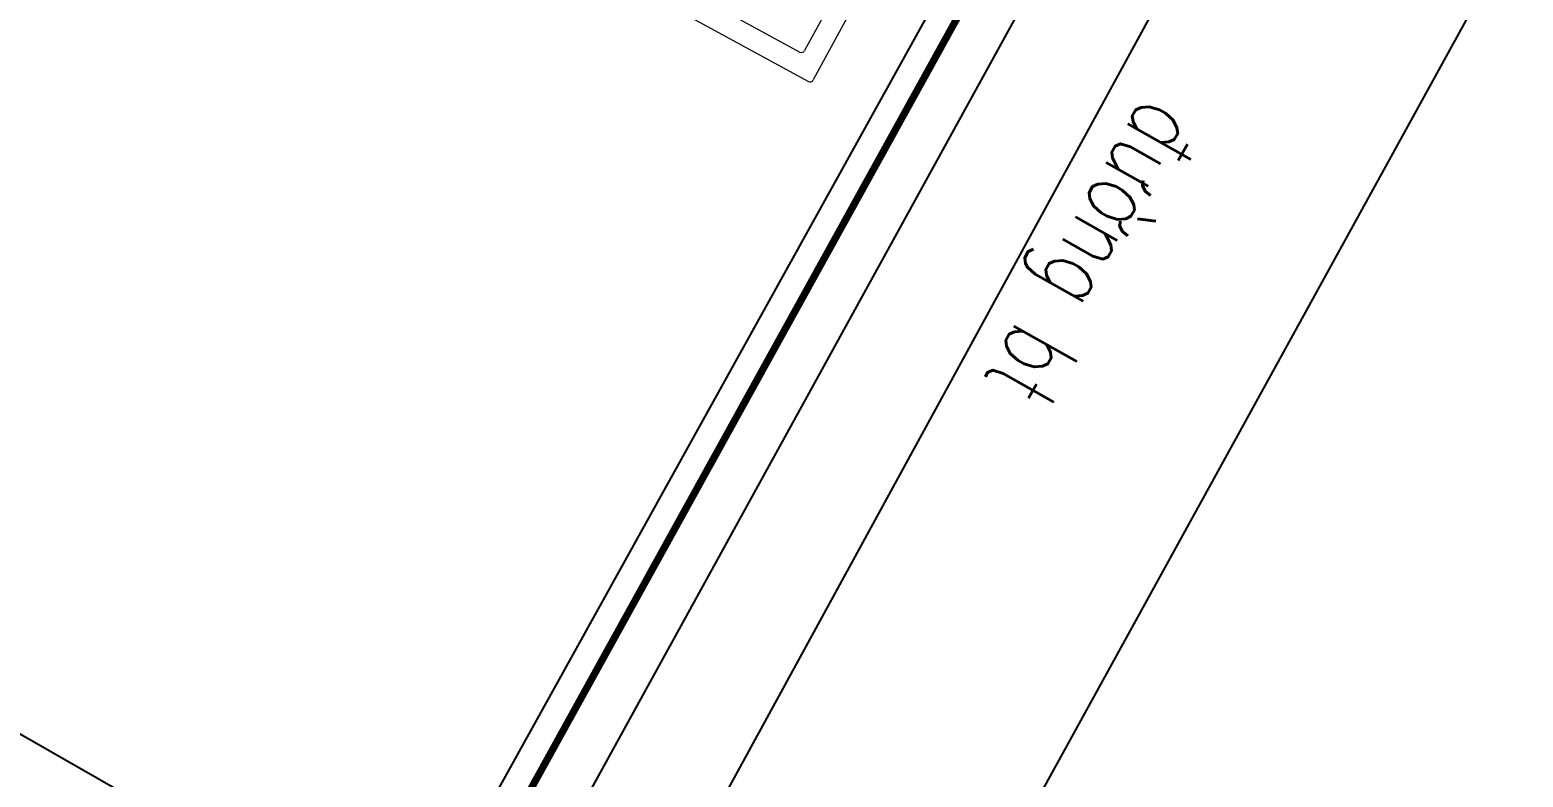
# Model space of a CAD drawing. Header units: millimetres. Extents: x -1055201 to -457681, y -323938 to 182808.
# Drawn here: x -728531 to -707848, y 136116 to 146464 of the extents above; entities that cross this region are included whole.
import ezdxf
from ezdxf.enums import TextEntityAlignment as Align
from ezdxf.xclip import XClip

# ---------------------------------------------------------------- set-up
doc = ezdxf.new("R2010")
doc.units = ezdxf.units.MM
doc.header["$LTSCALE"] = 5
doc.header["$XCLIPFRAME"] = 0
doc.linetypes.add('CENTER2', pattern=[28.575, 19.05, -3.175, 3.175, -3.175])
doc.layers.get('0').update_dxf_attribs({"linetype": 'CENTER2'})
for name, color, linetype in [('BOVIA', 1, 'Continuous'), ('KYHIEU', 7, 'Continuous'), ('NHA', 2, 'Continuous'), ('TEXT', 42, 'Continuous'), ('Tuongxay', 11, 'Continuous')]:
    doc.layers.add(name, color=color, linetype=linetype)
for name, color, linetype, lineweight in [('cat1', 30, 'Continuous', 50), ('LC Dim', 8, 'Continuous', 18), ('thay1', 63, 'Continuous', 18)]:
    doc.layers.add(name, color=color, linetype=linetype, lineweight=lineweight)
doc.styles.add('HOATBIF', font='hoatbif.shx', dxfattribs={"width": 0.75})
doc.styles.add('simli', font='vnsimli.shx', dxfattribs={"height": 2})
doc.styles.add('VnArialH', font='VHARIAL.TTF')
doc.linetypes.add('FENCELINE2', pattern='A,0.25,-0.1,[132,ltypeshp.shx,S=0.1,R=0,X=-0.1,Y=0],-0.1,1', length=1.45)
doc.dimstyles.new('Copy of 1-110', dxfattribs={"dimscale": 110, "dimtxt": 2.5, "dimasz": 0.35, "dimexe": 0.5, "dimexo": 0, "dimgap": 0.8, "dimtad": 1, "dimdec": 0, "dimzin": 0, "dimdsep": 46, "dimtxsty": 'HOATBIF', "dimblk1": 'DOT', "dimblk2": 'DOT', "dimsah": 1, "dimcen": -1, "dimdle": 1, "dimclrd": 256, "dimclre": 256, "dimclrt": 4, "dimadec": 3, "dimazin": 2, "dimtfac": 0.333333, "dimtdec": 0, "dimtix": 1, "dimtmove": 2, "dimatfit": 3, "dimldrblk": 'DOT', "dimfxl": 1, "dimtvp": 0.833333, "dimtolj": 1, "dimtzin": 0, "dimarcsym": 0})

# ---------------------------------------------------------------- blocks, each defined once
blk = doc.blocks.new('Nen ht')
at = {"layer": 'BOVIA', "color": 250, "flags": 128}
for points, elevation in [([(37892, 14124), (38583, 14137), (50244, 35337), (59645, 52500), (59068, 52724)], -192), ([(48244, 8450), (43800, 10662), (43525, 11069), (43430, 11574), (65976, 52541)], -2370)]:
    blk.add_lwpolyline(points, dxfattribs=dict(at, elevation=elevation))
at = {"layer": 'Tuongxay', "color": 250}
for points, elevation in [([(37759, 14194), (53101, 41847), (59068, 52724), (38492, 61299)], -2370), ([(37410, 14388), (52750, 42041), (58503, 52526), (38338, 60930)], -192)]:
    blk.add_lwpolyline(points, dxfattribs=dict(at, elevation=elevation))
at = {"layer": 'KYHIEU', "color": 250, "lineweight": 0, "style": 'VnArialH', "width": 0.6}
for tag, p in [('DC-02', (-46804, -9650, -10682)), ('2.478', (-46804, -10928, -10682))]:
    blk.add_attdef(tag, text='', height=756, dxfattribs=at).set_placement(p, align=Align.CENTER)
at = {"layer": 'TEXT', "color": 250, "style": 'simli', "width": 0.75}
blk.add_text('®\xadêng bt', height=1000, rotation=240.5966, dxfattribs=at).set_placement((48424, 27767, -2370), align=Align.CENTER)
blk = doc.blocks.new('Nhaf hiệu bộ')
at = {"layer": 'thay1', "ltscale": 2}
for p, q in [((24720, 0), (24720, -740)), ((25020, 60), (25020, -1040)), ((150, -790), (24670, -790)), ((-150, -1090), (24970, -1090))]:
    blk.add_line(p, q, dxfattribs=at)
for centre in [(24670, -740), (24970, -1040)]:
    blk.add_arc(centre, 50, 270, 0, dxfattribs=at)
blk = doc.blocks.new('DOT')
at = {"color": 0, "linetype": 'ByBlock'}
blk.add_line((-0.5, 0), (-1, 0), dxfattribs=at)
at = {"color": 0, "linetype": 'ByBlock', "const_width": 0.5}
blk.add_lwpolyline([(-0.25, 0, 1), (0.25, 0, 1)], format="xyb", close=True, dxfattribs=at)
blk = doc.blocks.new('*D96')
at = {"layer": 'Defpoints', "color": 0, "transparency": 16777216}
for p in [(-703564, 168550), (-701624, 167490), (-724980, 129511, -151)]:
    blk.add_point(p, dxfattribs=at)
at = {"layer": 'LC Dim', "lineweight": -2, "transparency": 16777216}
for p, q in [((-703564, 168550), (-701493, 167418)), ((-722924, 128508), (-701675, 167398)), ((-724980, 129511), (-722843, 128344))]:
    blk.add_line(p, q, dxfattribs=at)
at = {"layer": 'LC Dim', "lineweight": -2, "transparency": 16777216, "xscale": 105, "yscale": 105, "zscale": 105}
for p, rotation in [((-701624, 167490), 61.34759104070089), ((-722975, 128416), 241.3475910407009)]:
    blk.add_blockref('DOT', p, dxfattribs=dict(at, rotation=rotation))
at = {"layer": 'LC Dim', "color": 4, "transparency": 16777216, "insert": (-712839, 148248), "char_height": 750, "attachment_point": 5, "rotation": 61.3476, "style": 'HOATBIF'}
blk.add_mtext('\\A1;44.53', dxfattribs=at)
blk = doc.blocks.new('_Dot')
at = {"color": 0, "linetype": 'ByBlock', "lineweight": -2}
blk.add_line((-0.5, 0), (-1, 0), dxfattribs=at)
at = {"color": 0, "linetype": 'ByBlock', "const_width": 0.5}
blk.add_lwpolyline([(-0.25, 0, 1), (0.25, 0, 1)], format="xyb", close=True, dxfattribs=at)
blk = doc.blocks.new('*D99')
at = {"layer": 'Defpoints', "color": 0, "transparency": 16777216}
for p in [(-738591, 140879), (-722814, 133372), (-723911, 131450, 2178)]:
    blk.add_point(p, dxfattribs=at)
at = {"layer": 'LC Dim', "lineweight": -2, "transparency": 16777216}
for p, q in [((-738591, 140879), (-737867, 142145)), ((-737851, 141963), (-722905, 133424)), ((-723911, 131450), (-722739, 133502))]:
    blk.add_line(p, q, dxfattribs=at)
at = {"layer": 'LC Dim', "lineweight": -2, "transparency": 16777216, "xscale": 105, "yscale": 105, "zscale": 105}
for p, rotation in [((-737942, 142015), 150.2592635081893), ((-722814, 133372), 330.2592635081893)]:
    blk.add_blockref('DOT', p, dxfattribs=dict(at, rotation=rotation))
at = {"layer": 'LC Dim', "color": 4, "transparency": 16777216, "insert": (-730073, 138227), "char_height": 750, "attachment_point": 5, "rotation": 330.2593, "style": 'HOATBIF', "bg_fill": 3, "box_fill_scale": 1.1, "bg_fill_color": 256, "bg_fill_true_color": 13158600, "bg_fill_transparency": 0}
blk.add_mtext('\\A1;17.42', dxfattribs=at)

msp = doc.modelspace()

# ---------------------------------------------------------------- block references
at = {"layer": 'NHA'}
ref = msp.add_blockref('Nen ht', (-762631.616, 115826.356, 41.497), dxfattribs=at)
XClip(ref).set_block_clipping_path([(-36969.0091810265, -21518.5280143177), (72831.0680443905, 66381.4719856854)])

# ---------------------------------------------------------------- next in the draw order: block references
at = {"layer": 'NHA', "rotation": 331.3859695635566}
msp.add_blockref('Nhaf hiệu bộ', (-739145.995, 158665.489, 281.744), dxfattribs=at)

# ---------------------------------------------------------------- next in the draw order: linework, layer by layer
at = {"layer": 'cat1', "color": 202, "linetype": 'FENCELINE2', "ltscale": 200, "const_width": 100, "elevation": 37.298}
msp.add_lwpolyline([(-758270.556, 105539.065), (-767878.294, 110099.837), (-765869.108, 113724.365), (-762544.538, 119551.808), (-748223.689, 145296.604), (-729454.11, 179119.967), (-703563.667, 168549.976), (-724871.238, 130021.952), (-725154.14, 129504.201)], dxfattribs=at)

# ---------------------------------------------------------------- next in the draw order: dimensions: what is measured, and where the dimension line sits
at = {"layer": 'LC Dim'}
dim = msp.add_linear_dim(base=(-701624.347, 167490.321), p1=(-724979.771, 129511.346, -150.838), p2=(-703563.667, 168549.976), angle=241.347591, dimstyle='Copy of 1-110', override={"dimscale": 300, "dimdec": 2, "dimlfac": 0.001}, dxfattribs=at)
dim.commit()
dim.dimension.update_dxf_attribs({"geometry": '*D96', "text_midpoint": (-712839.281, 148247.97)})

# ---------------------------------------------------------------- next in the draw order: dimensions: what is measured, and where the dimension line sits
dim = msp.add_linear_dim(base=(-722813.604, 133371.531, -2329), p1=(-738590.66, 140878.99, -2329), p2=(-723911.203, 131450.41, -150.838), angle=330.2592635, dimstyle='Copy of 1-110', override={"dimscale": 300, "dimdec": 2, "dimlfac": 0.001, "dimtfill": 1}, dxfattribs=at)
dim.commit()
dim.dimension.update_dxf_attribs({"geometry": '*D99', "text_midpoint": (-730072.599, 138227.129, -2329)})

doc.saveas('drawing.dxf')
